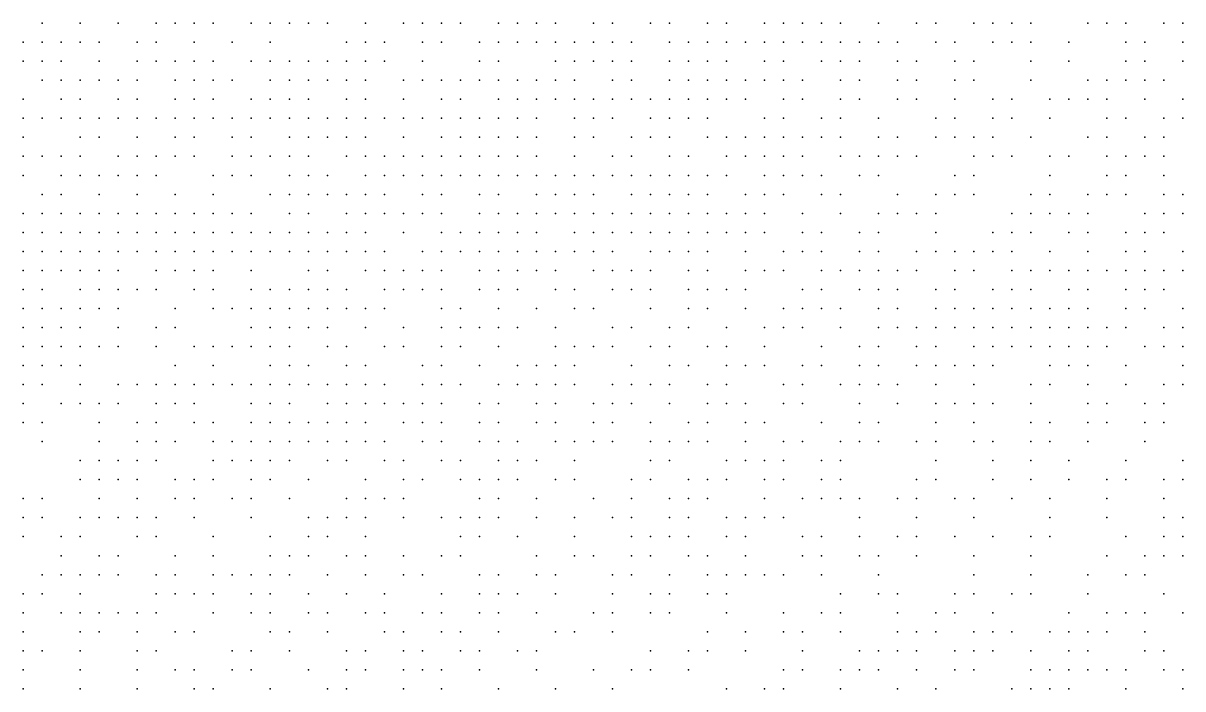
# Model space of a CAD drawing. Extents: x 429 to 793, y 817 to 1241.
# Drawn here: x 701.66 to 746.19, y 1108.61 to 1134.16 of the extents above; entities that cross this region are included whole.
import ezdxf

# ---------------------------------------------------------------- set-up
doc = ezdxf.new("R2010")
doc.units = 0

msp = doc.modelspace()

# ---------------------------------------------------------------- linework, layer by layer
for p in [(702.39, 1134.16, 232.177), (703.85, 1134.16, 231.597), (705.31, 1134.16, 230.53), (706.77, 1134.16, 230.152), (707.5, 1134.16, 229.775), (708.23, 1134.16, 229.397), (708.96, 1134.16, 228.592), (710.42, 1134.16, 228.212), (711.15, 1134.16, 227.403), (711.88, 1134.16, 227.063), (712.61, 1134.16, 226.722), (713.34, 1134.16, 226.428), (714.8, 1134.16, 225.485), (716.26, 1134.16, 224.737), (716.99, 1134.16, 224.006), (717.72, 1134.16, 223.853), (718.45, 1134.16, 223.337), (719.91, 1134.16, 222.287), (720.64, 1134.16, 221.753), (721.37, 1134.16, 221.22), (722.1, 1134.16, 220.683), (723.56, 1134.16, 219.61), (724.29, 1134.16, 219.265), (725.75, 1134.16, 217.957), (726.48, 1134.16, 217.548), (727.94, 1134.16, 216.27), (728.67, 1134.16, 215.838), (730.13, 1134.16, 214.54), (730.86, 1134.16, 213.957), (731.59, 1134.16, 213.373), (732.32, 1134.16, 212.79), (733.05, 1134.16, 212.2), (734.51, 1134.16, 210.433), (735.97, 1134.16, 209.05), (736.7, 1134.16, 208.457), (738.16, 1134.16, 206.848), (738.89, 1134.16, 206.215), (739.62, 1134.16, 205.183), (740.35, 1134.16, 204.563), (742.54, 1134.16, 201.817), (743.27, 1134.16, 200.52), (744, 1134.16, 199.88), (745.46, 1134.16, 197.67), (746.19, 1134.16, 196.607), (701.66, 1133.43, 232.538), (702.39, 1133.43, 231.98), (703.12, 1133.43, 231.788), (703.85, 1133.43, 231.255), (704.58, 1133.43, 230.892), (706.04, 1133.43, 230.177), (706.77, 1133.43, 229.823), (708.23, 1133.43, 228.903), (709.69, 1133.43, 228.165), (711.15, 1133.43, 227.357), (714.07, 1133.43, 225.87), (714.8, 1133.43, 225.495), (715.53, 1133.43, 225.12), (716.99, 1133.43, 223.897), (717.72, 1133.43, 223.538), (719.18, 1133.43, 222.707), (719.91, 1133.43, 222.089), (720.64, 1133.43, 221.64), (721.37, 1133.43, 221.153), (722.1, 1133.43, 220.785), (722.83, 1133.43, 219.958), (723.56, 1133.43, 219.567), (724.29, 1133.43, 218.876), (725.02, 1133.43, 218.574), (726.48, 1133.43, 217.125), (727.21, 1133.43, 216.699), (727.94, 1133.43, 216.273), (728.67, 1133.43, 215.842), (729.4, 1133.43, 215.12), (730.13, 1133.43, 214.567), (730.86, 1133.43, 214.003), (731.59, 1133.43, 213.286), (732.32, 1133.43, 212.406), (733.05, 1133.43, 211.928), (733.78, 1133.43, 211.497), (734.51, 1133.43, 210.643), (735.24, 1133.43, 209.847), (736.7, 1133.43, 208.667), (737.43, 1133.43, 207.48), (738.89, 1133.43, 206.26), (739.62, 1133.43, 205.417), (740.35, 1133.43, 204.177), (741.81, 1133.43, 202.913), (744, 1133.43, 200.053), (744.73, 1133.43, 198.829), (746.19, 1133.43, 196.683), (701.66, 1132.7, 232.337), (702.39, 1132.7, 231.707), (703.12, 1132.7, 231.465), (704.58, 1132.7, 230.638), (706.04, 1132.7, 229.973), (706.77, 1132.7, 229.47), (707.5, 1132.7, 229.099), (708.23, 1132.7, 228.787), (708.96, 1132.7, 228.447), (710.42, 1132.7, 227.738), (711.15, 1132.7, 227.31), (711.88, 1132.7, 226.95), (712.61, 1132.7, 226.59), (713.34, 1132.7, 226.23), (714.07, 1132.7, 225.486), (714.8, 1132.7, 225.102), (715.53, 1132.7, 224.718), (716.99, 1132.7, 223.74), (719.18, 1132.7, 222.341), (719.91, 1132.7, 221.976), (722.1, 1132.7, 220.573), (722.83, 1132.7, 220.06), (723.56, 1132.7, 219.523), (724.29, 1132.7, 218.977), (725.02, 1132.7, 218.46), (726.48, 1132.7, 217.393), (727.21, 1132.7, 216.843), (727.94, 1132.7, 216.277), (728.67, 1132.7, 215.7), (730.13, 1132.7, 214.03), (730.86, 1132.7, 213.467), (732.32, 1132.7, 212.452), (733.05, 1132.7, 211.975), (733.78, 1132.7, 211.153), (735.24, 1132.7, 209.804), (735.97, 1132.7, 209.343), (737.43, 1132.7, 207.577), (738.16, 1132.7, 207.107), (740.35, 1132.7, 204.777), (741.81, 1132.7, 203.17), (744, 1132.7, 200.32), (744.73, 1132.7, 199.096), (746.19, 1132.7, 197.057), (702.39, 1131.97, 231.123), (703.12, 1131.97, 230.813), (703.85, 1131.97, 230.95), (704.58, 1131.97, 230.435), (705.31, 1131.97, 230.123), (706.04, 1131.97, 229.62), (707.5, 1131.97, 228.982), (708.23, 1131.97, 228.67), (708.96, 1131.97, 228.33), (709.69, 1131.97, 227.99), (711.15, 1131.97, 226.726), (711.88, 1131.97, 226.792), (712.61, 1131.97, 225.967), (713.34, 1131.97, 225.45), (714.07, 1131.97, 225.276), (714.8, 1131.97, 224.892), (716.26, 1131.97, 224.057), (716.99, 1131.97, 223.583), (717.72, 1131.97, 222.953), (718.45, 1131.97, 222.48), (719.18, 1131.97, 222.228), (719.91, 1131.97, 221.507), (720.64, 1131.97, 221.02), (721.37, 1131.97, 220.661), (722.1, 1131.97, 219.993), (722.83, 1131.97, 219.48), (724.29, 1131.97, 218.673), (725.02, 1131.97, 218.302), (726.48, 1131.97, 217.073), (727.21, 1131.97, 216.28), (727.94, 1131.97, 215.862), (728.67, 1131.97, 215.173), (729.4, 1131.97, 214.62), (730.13, 1131.97, 214.197), (730.86, 1131.97, 213.493), (731.59, 1131.97, 212.93), (733.05, 1131.97, 211.79), (733.78, 1131.97, 210.65), (735.24, 1131.97, 209.887), (735.97, 1131.97, 209.002), (737.43, 1131.97, 207.673), (738.16, 1131.97, 206.735), (740.35, 1131.97, 204.523), (742.54, 1131.97, 201.93), (743.27, 1131.97, 201.3), (744, 1131.97, 200.04), (744.73, 1131.97, 199.363), (745.46, 1131.97, 197.883), (701.66, 1131.24, 231.433), (703.12, 1131.24, 230.54), (703.85, 1131.24, 230.23), (705.31, 1131.24, 229.607), (706.04, 1131.24, 229.13), (707.5, 1131.24, 228.9), (708.23, 1131.24, 227.936), (708.96, 1131.24, 227.862), (710.42, 1131.24, 226.777), (711.15, 1131.24, 226.459), (711.88, 1131.24, 226.142), (712.61, 1131.24, 225.758), (714.07, 1131.24, 225.066), (714.8, 1131.24, 224.57), (716.26, 1131.24, 223.531), (717.72, 1131.24, 222.307), (718.45, 1131.24, 222.02), (719.91, 1131.24, 221.227), (720.64, 1131.24, 220.893), (721.37, 1131.24, 220.303), (722.1, 1131.24, 219.944), (722.83, 1131.24, 219.393), (723.56, 1131.24, 219.045), (724.29, 1131.24, 218.238), (725.02, 1131.24, 217.867), (725.75, 1131.24, 217.438), (726.48, 1131.24, 216.767), (727.21, 1131.24, 216.253), (727.94, 1131.24, 215.723), (728.67, 1131.24, 215.031), (729.4, 1131.24, 214.617), (730.86, 1131.24, 213.49), (731.59, 1131.24, 212.535), (733.05, 1131.24, 211.263), (733.78, 1131.24, 210.803), (735.24, 1131.24, 209.51), (735.97, 1131.24, 208.93), (737.43, 1131.24, 207.342), (738.89, 1131.24, 205.877), (739.62, 1131.24, 205.257), (741.08, 1131.24, 203.46), (741.81, 1131.24, 202.587), (742.54, 1131.24, 202.083), (743.27, 1131.24, 201.062), (744.73, 1131.24, 199.413), (746.19, 1131.24, 196.88), (701.66, 1130.51, 231.16), (702.39, 1130.51, 230.85), (703.12, 1130.51, 229.916), (703.85, 1130.51, 229.828), (704.58, 1130.51, 229.56), (705.31, 1130.51, 229.27), (706.04, 1130.51, 228.8), (706.77, 1130.51, 228.57), (707.5, 1130.51, 228.01), (708.23, 1130.51, 227.606), (708.96, 1130.51, 227.362), (709.69, 1130.51, 226.802), (710.42, 1130.51, 226.51), (711.15, 1130.51, 226.192), (711.88, 1130.51, 225.875), (712.61, 1130.51, 225.558), (713.34, 1130.51, 224.745), (714.07, 1130.51, 224.463), (714.8, 1130.51, 223.968), (715.53, 1130.51, 223.687), (716.26, 1130.51, 223.317), (716.99, 1130.51, 222.792), (717.72, 1130.51, 222.133), (718.45, 1130.51, 221.693), (719.18, 1130.51, 221.56), (719.91, 1130.51, 220.767), (720.64, 1130.51, 220.408), (721.37, 1130.51, 220.176), (722.83, 1130.51, 219.307), (723.56, 1130.51, 218.813), (724.29, 1130.51, 218.32), (725.75, 1130.51, 217.253), (726.48, 1130.51, 216.74), (727.21, 1130.51, 216.227), (727.94, 1130.51, 215.167), (730.13, 1130.51, 213.51), (730.86, 1130.51, 212.97), (732.32, 1130.51, 212.14), (733.05, 1130.51, 211.307), (734.51, 1130.51, 210.123), (736.7, 1130.51, 207.837), (737.43, 1130.51, 206.913), (738.89, 1130.51, 205.99), (739.62, 1130.51, 205.147), (741.08, 1130.51, 203.597), (743.27, 1130.51, 201), (744, 1130.51, 199.59), (745.46, 1130.51, 198.337), (746.19, 1130.51, 197.288), (701.66, 1129.78, 230.329), (703.85, 1129.78, 229.467), (704.58, 1129.78, 229.2), (706.04, 1129.78, 227.97), (707.5, 1129.78, 227.68), (708.23, 1129.78, 227.387), (709.69, 1129.78, 226.723), (710.42, 1129.78, 225.808), (711.88, 1129.78, 225.364), (712.61, 1129.78, 224.693), (713.34, 1129.78, 224.403), (714.07, 1129.78, 224.25), (714.8, 1129.78, 223.755), (716.26, 1129.78, 223), (717.72, 1129.78, 221.96), (718.45, 1129.78, 221.52), (719.18, 1129.78, 221.08), (719.91, 1129.78, 220.64), (720.64, 1129.78, 220.167), (721.37, 1129.78, 219.693), (722.83, 1129.78, 218.809), (723.56, 1129.78, 218.398), (725.02, 1129.78, 217.227), (725.75, 1129.78, 216.713), (726.48, 1129.78, 216.2), (727.94, 1129.78, 215.14), (728.67, 1129.78, 214.61), (729.4, 1129.78, 214.07), (730.13, 1129.78, 213.53), (730.86, 1129.78, 212.99), (731.59, 1129.78, 212.443), (732.32, 1129.78, 211.35), (733.05, 1129.78, 210.89), (734.51, 1129.78, 209.623), (735.24, 1129.78, 209.053), (736.7, 1129.78, 207.903), (737.43, 1129.78, 206.98), (738.16, 1129.78, 206.077), (738.89, 1129.78, 205.62), (740.35, 1129.78, 204.303), (742.54, 1129.78, 201.783), (743.27, 1129.78, 200.57), (744.73, 1129.78, 199.14), (745.46, 1129.78, 198.077), (701.66, 1129.05, 229.912), (702.39, 1129.05, 229.375), (703.12, 1129.05, 229.108), (703.85, 1129.05, 228.84), (705.31, 1129.05, 228.053), (706.04, 1129.05, 227.577), (706.77, 1129.05, 227.32), (707.5, 1129.05, 227.057), (708.23, 1129.05, 226.615), (709.69, 1129.05, 225.87), (710.42, 1129.05, 225.488), (711.15, 1129.05, 225.258), (711.88, 1129.05, 224.42), (712.61, 1129.05, 224.13), (714.07, 1129.05, 223.55), (714.8, 1129.05, 223.26), (715.53, 1129.05, 222.827), (716.26, 1129.05, 222.167), (716.99, 1129.05, 221.733), (717.72, 1129.05, 221.347), (718.45, 1129.05, 221.187), (719.18, 1129.05, 220.853), (719.91, 1129.05, 220.45), (720.64, 1129.05, 220.003), (721.37, 1129.05, 219.53), (722.83, 1129.05, 218.235), (724.29, 1129.05, 217.62), (725.02, 1129.05, 217.13), (726.48, 1129.05, 216.103), (727.21, 1129.05, 215.26), (728.67, 1129.05, 214.543), (729.4, 1129.05, 214.017), (730.13, 1129.05, 212.937), (730.86, 1129.05, 212.513), (731.59, 1129.05, 212.143), (733.05, 1129.05, 210.767), (733.78, 1129.05, 210.237), (734.51, 1129.05, 209.68), (735.24, 1129.05, 209.11), (735.97, 1129.05, 207.97), (738.16, 1129.05, 206.163), (738.89, 1129.05, 205.583), (739.62, 1129.05, 204.407), (741.08, 1129.05, 203.097), (741.81, 1129.05, 202.513), (743.27, 1129.05, 200.71), (744, 1129.05, 199.943), (744.73, 1129.05, 198.69), (745.46, 1129.05, 198.06), (701.66, 1128.32, 229.34), (703.12, 1128.32, 228.603), (703.85, 1128.32, 228.437), (704.58, 1128.32, 228.043), (705.31, 1128.32, 227.475), (706.04, 1128.32, 227.217), (706.77, 1128.32, 226.96), (708.96, 1128.32, 225.812), (709.69, 1128.32, 225.55), (710.42, 1128.32, 225.268), (711.88, 1128.32, 223.97), (712.61, 1128.32, 223.918), (713.34, 1128.32, 223.215), (714.8, 1128.32, 222.865), (715.53, 1128.32, 222.468), (716.26, 1128.32, 221.94), (716.99, 1128.32, 221.507), (717.72, 1128.32, 221.12), (718.45, 1128.32, 220.663), (719.18, 1128.32, 220.26), (719.91, 1128.32, 219.813), (720.64, 1128.32, 219.367), (721.37, 1128.32, 218.73), (722.1, 1128.32, 218.482), (722.83, 1128.32, 217.83), (723.56, 1128.32, 217.38), (724.29, 1128.32, 216.978), (725.02, 1128.32, 216.4), (725.75, 1128.32, 215.91), (726.48, 1128.32, 215.585), (727.21, 1128.32, 214.91), (727.94, 1128.32, 214.477), (728.67, 1128.32, 213.95), (730.13, 1128.32, 212.883), (730.86, 1128.32, 212.337), (731.59, 1128.32, 211.807), (732.32, 1128.32, 211.277), (733.78, 1128.32, 209.653), (734.51, 1128.32, 209.219), (737.43, 1128.32, 206.681), (738.16, 1128.32, 206.25), (741.08, 1128.32, 203.22), (743.27, 1128.32, 200.275), (744, 1128.32, 199.457), (745.46, 1128.32, 197.822), (702.39, 1127.59, 228.2), (703.12, 1127.59, 227.63), (704.58, 1127.59, 227.115), (706.04, 1127.59, 226.6), (707.5, 1127.59, 225.873), (708.96, 1127.59, 225.04), (711.15, 1127.59, 224.027), (711.88, 1127.59, 223.468), (712.61, 1127.59, 223.17), (713.34, 1127.59, 222.82), (714.07, 1127.59, 222.47), (714.8, 1127.59, 222.107), (715.53, 1127.59, 221.743), (716.99, 1127.59, 220.683), (717.72, 1127.59, 220.877), (719.18, 1127.59, 219.687), (719.91, 1127.59, 219.303), (721.37, 1127.59, 218.567), (722.1, 1127.59, 218.143), (722.83, 1127.59, 217.693), (723.56, 1127.59, 217.243), (725.02, 1127.59, 216.263), (725.75, 1127.59, 215.803), (726.48, 1127.59, 214.83), (727.21, 1127.59, 214.33), (727.94, 1127.59, 213.995), (729.4, 1127.59, 213.357), (730.13, 1127.59, 212.3), (730.86, 1127.59, 211.77), (732.32, 1127.59, 210.82), (733.05, 1127.59, 210.147), (735.24, 1127.59, 208.5), (736.7, 1127.59, 207.115), (737.43, 1127.59, 206.257), (738.16, 1127.59, 205.819), (740.35, 1127.59, 203.39), (741.08, 1127.59, 202.76), (742.54, 1127.59, 200.99), (743.27, 1127.59, 200.415), (744, 1127.59, 199.607), (745.46, 1127.59, 197.464), (746.19, 1127.59, 196.519), (701.66, 1126.86, 228.115), (702.39, 1126.86, 227.416), (703.12, 1126.86, 227.203), (703.85, 1126.86, 227.085), (704.58, 1126.86, 226.54), (705.31, 1126.86, 226.378), (706.04, 1126.86, 225.833), (706.77, 1126.86, 225.47), (707.5, 1126.86, 224.99), (708.23, 1126.86, 224.76), (708.96, 1126.86, 224.53), (709.69, 1126.86, 224.193), (710.42, 1126.86, 223.857), (711.88, 1126.86, 222.907), (712.61, 1126.86, 222.557), (714.07, 1126.86, 222.207), (714.8, 1126.86, 221.48), (715.53, 1126.86, 221.413), (716.26, 1126.86, 220.827), (716.99, 1126.86, 220.457), (717.72, 1126.86, 220.087), (719.18, 1126.86, 219.3), (719.91, 1126.86, 219.11), (720.64, 1126.86, 218.403), (721.37, 1126.86, 217.98), (722.1, 1126.86, 217.557), (722.83, 1126.86, 217.107), (723.56, 1126.86, 216.705), (724.29, 1126.86, 216.44), (725.02, 1126.86, 215.697), (725.75, 1126.86, 215.223), (726.48, 1126.86, 214.75), (727.21, 1126.86, 214.25), (727.94, 1126.86, 213.915), (728.67, 1126.86, 213.5), (729.4, 1126.86, 212.77), (730.13, 1126.86, 212.26), (731.59, 1126.86, 211.2), (733.05, 1126.86, 209.98), (734.51, 1126.86, 208.755), (735.24, 1126.86, 207.93), (735.97, 1126.86, 207.507), (736.7, 1126.86, 206.817), (739.62, 1126.86, 203.99), (740.35, 1126.86, 202.807), (741.08, 1126.86, 202.376), (741.81, 1126.86, 201.898), (742.54, 1126.86, 200.59), (744.73, 1126.86, 198.513), (745.46, 1126.86, 197.737), (746.19, 1126.86, 196.477), (701.66, 1126.13, 226.989), (702.39, 1126.13, 226.35), (703.12, 1126.13, 226.777), (703.85, 1126.13, 225.9), (704.58, 1126.13, 225.675), (705.31, 1126.13, 225.45), (706.04, 1126.13, 224.967), (706.77, 1126.13, 224.485), (707.5, 1126.13, 224.508), (708.23, 1126.13, 224.025), (708.96, 1126.13, 223.52), (709.69, 1126.13, 223.52), (710.42, 1126.13, 223.37), (711.15, 1126.13, 223.07), (711.88, 1126.13, 222.307), (712.61, 1126.13, 222.293), (713.34, 1126.13, 221.68), (714.07, 1126.13, 221.58), (714.8, 1126.13, 220.96), (716.26, 1126.13, 220.277), (717.72, 1126.13, 219.86), (718.45, 1126.13, 219.49), (719.18, 1126.13, 219.073), (719.91, 1126.13, 218.657), (720.64, 1126.13, 218.24), (721.37, 1126.13, 217.817), (722.83, 1126.13, 216.97), (723.56, 1126.13, 216.51), (724.29, 1126.13, 216.05), (725.02, 1126.13, 215.59), (725.75, 1126.13, 215.117), (726.48, 1126.13, 214.643), (727.21, 1126.13, 214.17), (727.94, 1126.13, 213.157), (728.67, 1126.13, 212.65), (729.4, 1126.13, 212.14), (730.13, 1126.13, 212.2), (731.59, 1126.13, 210.74), (732.32, 1126.13, 210.077), (733.78, 1126.13, 208.993), (734.51, 1126.13, 208.447), (736.7, 1126.13, 206.662), (738.89, 1126.13, 204.56), (739.62, 1126.13, 203.453), (740.35, 1126.13, 202.853), (741.81, 1126.13, 201.15), (742.54, 1126.13, 200.537), (744, 1126.13, 198.774), (744.73, 1126.13, 198.242), (745.46, 1126.13, 197.26), (701.66, 1125.4, 226.457), (702.39, 1125.4, 225.927), (703.12, 1125.4, 225.577), (703.85, 1125.4, 225.651), (704.58, 1125.4, 224.878), (705.31, 1125.4, 224.683), (706.04, 1125.4, 224.488), (706.77, 1125.4, 224.293), (707.5, 1125.4, 224.003), (708.23, 1125.4, 223.52), (708.96, 1125.4, 223.22), (709.69, 1125.4, 222.92), (710.42, 1125.4, 222.62), (711.15, 1125.4, 222.309), (711.88, 1125.4, 221.687), (712.61, 1125.4, 221.4), (713.34, 1125.4, 221.22), (714.07, 1125.4, 221.013), (714.8, 1125.4, 220.553), (715.53, 1125.4, 220.347), (716.99, 1125.4, 219.63), (717.72, 1125.4, 219.263), (718.45, 1125.4, 219.03), (719.18, 1125.4, 218.307), (719.91, 1125.4, 218.043), (720.64, 1125.4, 217.711), (721.37, 1125.4, 217.575), (722.1, 1125.4, 216.797), (722.83, 1125.4, 216.508), (723.56, 1125.4, 215.739), (724.29, 1125.4, 215.433), (725.75, 1125.4, 214.55), (726.48, 1125.4, 214.037), (727.21, 1125.4, 213.705), (727.94, 1125.4, 213.353), (729.4, 1125.4, 212.299), (730.86, 1125.4, 211.12), (731.59, 1125.4, 210.583), (732.32, 1125.4, 210.047), (733.78, 1125.4, 208.417), (734.51, 1125.4, 208.302), (735.97, 1125.4, 206.79), (736.7, 1125.4, 206.247), (737.43, 1125.4, 205.415), (738.16, 1125.4, 204.989), (738.89, 1125.4, 204.149), (739.62, 1125.4, 203.457), (741.08, 1125.4, 201.787), (742.54, 1125.4, 199.923), (744, 1125.4, 198.68), (744.73, 1125.4, 197.347), (746.19, 1125.4, 195.982), (701.66, 1124.67, 225.61), (702.39, 1124.67, 225.503), (703.12, 1124.67, 225.154), (703.85, 1124.67, 224.69), (704.58, 1124.67, 224.495), (705.31, 1124.67, 224.3), (706.77, 1124.67, 223.372), (707.5, 1124.67, 223.19), (708.23, 1124.67, 222.913), (708.96, 1124.67, 222.613), (710.42, 1124.67, 222.313), (712.61, 1124.67, 221.12), (713.34, 1124.67, 220.787), (714.8, 1124.67, 220.093), (715.53, 1124.67, 219.723), (716.26, 1124.67, 219.7), (716.99, 1124.67, 219.037), (717.72, 1124.67, 218.65), (719.18, 1124.67, 218.263), (719.91, 1124.67, 217.847), (720.64, 1124.67, 217.423), (721.37, 1124.67, 217.023), (722.1, 1124.67, 216.623), (723.56, 1124.67, 215.737), (724.29, 1124.67, 215.277), (725.02, 1124.67, 214.803), (725.75, 1124.67, 214.353), (727.21, 1124.67, 213.24), (727.94, 1124.67, 212.888), (729.4, 1124.67, 211.596), (730.13, 1124.67, 211.517), (730.86, 1124.67, 210.658), (732.32, 1124.67, 209.43), (733.05, 1124.67, 208.65), (733.78, 1124.67, 208.337), (734.51, 1124.67, 207.425), (735.24, 1124.67, 207.327), (735.97, 1124.67, 206.635), (737.43, 1124.67, 205.133), (738.16, 1124.67, 204.567), (739.62, 1124.67, 202.98), (740.35, 1124.67, 202.413), (741.08, 1124.67, 201.3), (741.81, 1124.67, 200.857), (742.54, 1124.67, 200.003), (743.27, 1124.67, 199.39), (744, 1124.67, 198.143), (744.73, 1124.67, 197.433), (745.46, 1124.67, 196.82), (746.19, 1124.67, 195.587), (701.66, 1123.94, 224.713), (702.39, 1123.94, 224.533), (703.85, 1123.94, 224.213), (704.58, 1123.94, 223.953), (705.31, 1123.94, 223.347), (706.04, 1123.94, 223.39), (706.77, 1123.94, 222.86), (708.23, 1123.94, 222.583), (708.96, 1123.94, 222.307), (710.42, 1123.94, 221.413), (711.15, 1123.94, 221.127), (711.88, 1123.94, 220.84), (712.61, 1123.94, 220.507), (713.34, 1123.94, 220.173), (714.07, 1123.94, 219.84), (715.53, 1123.94, 219.497), (716.26, 1123.94, 219.153), (716.99, 1123.94, 218.81), (717.72, 1123.94, 218.423), (719.18, 1123.94, 217.65), (719.91, 1123.94, 217.25), (720.64, 1123.94, 216.85), (722.1, 1123.94, 216.007), (722.83, 1123.94, 215.563), (724.29, 1123.94, 214.93), (725.02, 1123.94, 214.22), (725.75, 1123.94, 213.77), (727.21, 1123.94, 212.93), (727.94, 1123.94, 212.423), (728.67, 1123.94, 212.072), (729.4, 1123.94, 211.42), (731.59, 1123.94, 209.887), (732.32, 1123.94, 209), (733.78, 1123.94, 207.81), (734.51, 1123.94, 207.277), (735.24, 1123.94, 206.585), (736.7, 1123.94, 205.38), (737.43, 1123.94, 204.57), (738.89, 1123.94, 203.537), (739.62, 1123.94, 202.493), (740.35, 1123.94, 201.927), (741.81, 1123.94, 200.415), (742.54, 1123.94, 199.46), (744, 1123.94, 198.004), (744.73, 1123.94, 197.52), (745.46, 1123.94, 196.293), (701.66, 1123.21, 224.167), (702.39, 1123.21, 223.987), (703.12, 1123.21, 223.867), (703.85, 1123.21, 223.26), (704.58, 1123.21, 223.303), (705.31, 1123.21, 222.895), (707.5, 1123.21, 222.253), (708.96, 1123.21, 221.7), (709.69, 1123.21, 221.13), (710.42, 1123.21, 220.843), (711.15, 1123.21, 220.557), (711.88, 1123.21, 220.527), (712.61, 1123.21, 220.213), (713.34, 1123.21, 219.89), (714.07, 1123.21, 219.58), (714.8, 1123.21, 219.41), (715.53, 1123.21, 219.21), (717.72, 1123.21, 218.162), (718.45, 1123.21, 217.443), (719.91, 1123.21, 216.958), (721.37, 1123.21, 216.267), (722.83, 1123.21, 215.38), (723.56, 1123.21, 214.957), (725.75, 1123.21, 213.419), (727.21, 1123.21, 212.797), (727.94, 1123.21, 212.31), (729.4, 1123.21, 211.323), (730.86, 1123.21, 209.79), (731.59, 1123.21, 209.732), (732.32, 1123.21, 208.92), (733.05, 1123.21, 208.277), (734.51, 1123.21, 207.217), (735.24, 1123.21, 206.683), (736.7, 1123.21, 205.33), (737.43, 1123.21, 204.537), (738.16, 1123.21, 204.145), (738.89, 1123.21, 202.97), (739.62, 1123.21, 202.613), (740.35, 1123.21, 201.967), (741.08, 1123.21, 200.827), (741.81, 1123.21, 200.213), (742.54, 1123.21, 199.53), (744, 1123.21, 198.071), (744.73, 1123.21, 197.143), (746.19, 1123.21, 195.275), (701.66, 1122.48, 223.8), (702.39, 1122.48, 223.62), (703.12, 1122.48, 222.91), (703.85, 1122.48, 222.738), (705.31, 1122.48, 222.437), (706.77, 1122.48, 221.893), (707.5, 1122.48, 221.64), (710.42, 1122.48, 220.56), (711.15, 1122.48, 220.273), (711.88, 1122.48, 220.243), (712.61, 1122.48, 219.63), (713.34, 1122.48, 219.32), (714.8, 1122.48, 218.98), (716.26, 1122.48, 218.35), (717.72, 1122.48, 217.6), (718.45, 1122.48, 217.237), (719.18, 1122.48, 216.86), (719.91, 1122.48, 216.775), (720.64, 1122.48, 216.521), (722.1, 1122.48, 215.432), (724.29, 1122.48, 214.523), (725.02, 1122.48, 213.924), (726.48, 1122.48, 213.069), (727.21, 1122.48, 212.18), (728.67, 1122.48, 211.513), (730.13, 1122.48, 210.412), (730.86, 1122.48, 209.575), (731.59, 1122.48, 209.27), (733.05, 1122.48, 208.217), (734.51, 1122.48, 206.623), (735.24, 1122.48, 206.09), (735.97, 1122.48, 205.71), (736.7, 1122.48, 205.043), (737.43, 1122.48, 204.503), (738.16, 1122.48, 203.72), (738.89, 1122.48, 202.92), (739.62, 1122.48, 202.155), (740.35, 1122.48, 201.383), (741.08, 1122.48, 200.79), (741.81, 1122.48, 200.051), (742.54, 1122.48, 199.121), (743.27, 1122.48, 198.347), (744, 1122.48, 197.653), (745.46, 1122.48, 195.827), (746.19, 1122.48, 195.14), (701.66, 1121.75, 222.728), (702.39, 1121.75, 222.56), (703.12, 1121.75, 222.388), (703.85, 1121.75, 222.215), (704.58, 1121.75, 222.1), (705.31, 1121.75, 221.857), (706.77, 1121.75, 221.58), (708.23, 1121.75, 221.073), (708.96, 1121.75, 220.503), (709.69, 1121.75, 220.247), (710.42, 1121.75, 219.99), (711.15, 1121.75, 219.96), (711.88, 1121.75, 219.37), (713.34, 1121.75, 219.06), (714.07, 1121.75, 218.747), (715.53, 1121.75, 218.55), (716.26, 1121.75, 218.026), (717.72, 1121.75, 217.03), (718.45, 1121.75, 216.653), (719.91, 1121.75, 216.337), (722.1, 1121.75, 215.217), (722.83, 1121.75, 214.793), (723.56, 1121.75, 214.36), (724.29, 1121.75, 213.927), (725.75, 1121.75, 212.99), (726.48, 1121.75, 212.52), (727.94, 1121.75, 211.573), (728.67, 1121.75, 211.097), (730.13, 1121.75, 209.88), (732.32, 1121.75, 208.37), (733.78, 1121.75, 206.853), (734.51, 1121.75, 206.55), (735.97, 1121.75, 205.55), (736.7, 1121.75, 204.47), (738.16, 1121.75, 203.295), (738.89, 1121.75, 202.512), (739.62, 1121.75, 201.86), (740.35, 1121.75, 201.327), (741.08, 1121.75, 200.465), (741.81, 1121.75, 199.563), (742.54, 1121.75, 198.642), (743.27, 1121.75, 198.163), (744.73, 1121.75, 196.507), (745.46, 1121.75, 195.213), (746.19, 1121.75, 194.6), (701.66, 1121.02, 222.378), (702.39, 1121.02, 222.21), (703.12, 1121.02, 222.038), (703.85, 1121.02, 221.865), (707.5, 1121.02, 220.467), (708.96, 1121.02, 219.953), (711.15, 1121.02, 219.423), (711.88, 1121.02, 219.113), (712.61, 1121.02, 218.803), (714.07, 1121.02, 218.188), (714.8, 1121.02, 217.877), (716.99, 1121.02, 217.246), (717.72, 1121.02, 216.803), (719.18, 1121.02, 216.05), (720.64, 1121.02, 215.477), (721.37, 1121.02, 215.168), (722.1, 1121.02, 214.899), (722.83, 1121.02, 214.293), (725.02, 1121.02, 212.86), (726.48, 1121.02, 211.92), (727.21, 1121.02, 211.443), (728.67, 1121.02, 210.945), (729.4, 1121.02, 210.185), (730.13, 1121.02, 209.583), (731.59, 1121.02, 208.577), (732.32, 1121.02, 208.07), (733.78, 1121.02, 207.198), (734.51, 1121.02, 206.027), (735.97, 1121.02, 204.804), (736.7, 1121.02, 204.413), (737.43, 1121.02, 203.642), (738.16, 1121.02, 202.87), (738.89, 1121.02, 202.337), (741.08, 1121.02, 200.14), (741.81, 1121.02, 199.527), (742.54, 1121.02, 198.605), (744, 1121.02, 197.27), (746.19, 1121.02, 194.673), (701.66, 1120.29, 221.877), (702.39, 1120.29, 221.605), (703.85, 1120.29, 221.417), (705.31, 1120.29, 220.66), (706.04, 1120.29, 220.427), (706.77, 1120.29, 220.173), (707.5, 1120.29, 220.195), (708.23, 1120.29, 219.924), (708.96, 1120.29, 219.677), (709.69, 1120.29, 219.437), (710.42, 1120.29, 219.147), (711.15, 1120.29, 218.857), (711.88, 1120.29, 218.547), (712.61, 1120.29, 218.513), (713.34, 1120.29, 218.233), (714.07, 1120.29, 217.933), (714.8, 1120.29, 217.633), (715.53, 1120.29, 217.287), (716.99, 1120.29, 217.019), (717.72, 1120.29, 216.487), (718.45, 1120.29, 216.08), (719.91, 1120.29, 215.697), (720.64, 1120.29, 215.283), (721.37, 1120.29, 214.706), (722.1, 1120.29, 214.437), (722.83, 1120.29, 213.955), (724.29, 1120.29, 213.147), (725.02, 1120.29, 212.85), (725.75, 1120.29, 212.54), (726.48, 1120.29, 211.75), (727.94, 1120.29, 210.72), (728.67, 1120.29, 210.49), (730.86, 1120.29, 208.99), (731.59, 1120.29, 207.977), (733.05, 1120.29, 207.125), (733.78, 1120.29, 206.487), (734.51, 1120.29, 205.963), (735.24, 1120.29, 205.43), (736.7, 1120.29, 203.999), (738.16, 1120.29, 202.803), (740.35, 1120.29, 200.804), (741.08, 1120.29, 200.083), (742.54, 1120.29, 198.29), (744, 1120.29, 196.52), (745.46, 1120.29, 194.99), (746.19, 1120.29, 194.08), (701.66, 1119.56, 221.543), (703.12, 1119.56, 220.79), (703.85, 1119.56, 220.58), (704.58, 1119.56, 220.347), (705.31, 1119.56, 220.113), (706.77, 1119.56, 219.88), (707.5, 1119.56, 219.902), (708.23, 1119.56, 219.4), (710.42, 1119.56, 218.87), (711.15, 1119.56, 218.58), (711.88, 1119.56, 218.29), (713.34, 1119.56, 217.69), (714.07, 1119.56, 217.39), (714.8, 1119.56, 217.043), (715.53, 1119.56, 216.697), (716.26, 1119.56, 216.793), (716.99, 1119.56, 216.35), (717.72, 1119.56, 216.26), (719.18, 1119.56, 215.493), (719.91, 1119.56, 215.08), (721.37, 1119.56, 214.243), (722.1, 1119.56, 213.906), (723.56, 1119.56, 212.963), (724.29, 1119.56, 212.507), (725.02, 1119.56, 212.37), (726.48, 1119.56, 211.35), (727.94, 1119.56, 210.797), (728.67, 1119.56, 209.833), (729.4, 1119.56, 209.505), (730.86, 1119.56, 208.414), (731.59, 1119.56, 208.152), (733.78, 1119.56, 206.423), (735.24, 1119.56, 204.833), (736.7, 1119.56, 203.943), (737.43, 1119.56, 203.28), (738.16, 1119.56, 202.187), (738.89, 1119.56, 201.945), (740.35, 1119.56, 200.255), (742.54, 1119.56, 198.133), (743.27, 1119.56, 197.24), (744.73, 1119.56, 195.455), (745.46, 1119.56, 194.7), (701.66, 1118.83, 220.683), (702.39, 1118.83, 220.473), (704.58, 1118.83, 220.313), (706.04, 1118.83, 219.58), (706.77, 1118.83, 219.357), (708.23, 1118.83, 219.117), (708.96, 1118.83, 218.877), (710.42, 1118.83, 218.298), (711.15, 1118.83, 218.02), (711.88, 1118.83, 217.872), (712.61, 1118.83, 217.712), (713.34, 1118.83, 217.551), (714.07, 1118.83, 217.133), (714.8, 1118.83, 217.079), (716.26, 1118.83, 216.11), (716.99, 1118.83, 215.915), (717.72, 1118.83, 215.707), (719.18, 1118.83, 215.29), (719.91, 1118.83, 214.877), (721.37, 1118.83, 214.05), (722.1, 1118.83, 213.627), (723.56, 1118.83, 212.78), (724.29, 1118.83, 212.323), (725.75, 1118.83, 211.41), (727.21, 1118.83, 210.637), (727.94, 1118.83, 210.17), (729.4, 1118.83, 209.177), (730.13, 1118.83, 208.677), (732.32, 1118.83, 206.803), (733.78, 1118.83, 205.757), (734.51, 1118.83, 205.028), (736.7, 1118.83, 203.422), (738.16, 1118.83, 202.12), (740.35, 1118.83, 199.947), (741.08, 1118.83, 198.807), (742.54, 1118.83, 197.66), (743.27, 1118.83, 196.76), (744.73, 1118.83, 195.022), (745.46, 1118.83, 194.12), (702.39, 1118.1, 220.157), (704.58, 1118.1, 219.497), (706.04, 1118.1, 219.28), (706.77, 1118.1, 219.057), (707.5, 1118.1, 218.833), (708.96, 1118.1, 218.306), (709.69, 1118.1, 218.302), (710.42, 1118.1, 218.027), (711.15, 1118.1, 217.75), (711.88, 1118.1, 217.463), (712.61, 1118.1, 217.455), (713.34, 1118.1, 216.877), (714.07, 1118.1, 216.823), (714.8, 1118.1, 216.512), (715.53, 1118.1, 216.458), (716.99, 1118.1, 215.53), (717.72, 1118.1, 215.272), (719.18, 1118.1, 214.725), (719.91, 1118.1, 214.274), (720.64, 1118.1, 213.833), (722.1, 1118.1, 212.847), (722.83, 1118.1, 212.58), (723.56, 1118.1, 212.188), (724.29, 1118.1, 211.995), (725.75, 1118.1, 210.927), (726.48, 1118.1, 210.943), (727.21, 1118.1, 210.477), (727.94, 1118.1, 209.593), (729.4, 1118.1, 208.52), (730.86, 1118.1, 207.52), (731.59, 1118.1, 207.17), (733.05, 1118.1, 206.137), (733.78, 1118.1, 205.613), (734.51, 1118.1, 204.885), (735.97, 1118.1, 203.63), (736.7, 1118.1, 202.919), (738.16, 1118.1, 201.782), (738.89, 1118.1, 200.897), (740.35, 1118.1, 199.33), (741.08, 1118.1, 198.753), (742.54, 1118.1, 197.18), (744.73, 1118.1, 194.574), (703.85, 1117.37, 219.413), (704.58, 1117.37, 219.197), (705.31, 1117.37, 218.98), (706.04, 1117.37, 218.757), (706.77, 1117.37, 218.533), (708.96, 1117.37, 218.033), (709.69, 1117.37, 217.757), (710.42, 1117.37, 217.48), (711.15, 1117.37, 217.201), (711.88, 1117.37, 216.907), (713.34, 1117.37, 216.62), (714.07, 1117.37, 216.566), (715.53, 1117.37, 215.63), (716.26, 1117.37, 215.29), (717.72, 1117.37, 215.19), (718.45, 1117.37, 214.837), (719.91, 1117.37, 214.02), (720.64, 1117.37, 213.617), (721.37, 1117.37, 213.21), (722.83, 1117.37, 212.38), (725.75, 1117.37, 210.767), (726.48, 1117.37, 210.139), (728.67, 1117.37, 209.177), (729.4, 1117.37, 208.35), (730.13, 1117.37, 207.685), (730.86, 1117.37, 207.353), (732.32, 1117.37, 206.16), (733.05, 1117.37, 205.47), (736.7, 1117.37, 202.417), (738.89, 1117.37, 200.343), (740.35, 1117.37, 199.217), (741.81, 1117.37, 197.6), (744, 1117.37, 194.727), (746.19, 1117.37, 192.39), (703.85, 1116.64, 218.907), (704.58, 1116.64, 218.69), (705.31, 1116.64, 218.44), (706.04, 1116.64, 218.48), (707.5, 1116.64, 218.037), (708.23, 1116.64, 217.767), (708.96, 1116.64, 217.49), (710.42, 1116.64, 217.213), (711.15, 1116.64, 216.923), (712.61, 1116.64, 216.367), (714.8, 1116.64, 215.815), (716.26, 1116.64, 215.022), (716.99, 1116.64, 214.95), (718.45, 1116.64, 214.207), (719.18, 1116.64, 213.803), (719.91, 1116.64, 213.4), (720.64, 1116.64, 213.036), (722.1, 1116.64, 212.18), (722.83, 1116.64, 211.987), (725.02, 1116.64, 211.03), (725.75, 1116.64, 210.577), (727.21, 1116.64, 209.24), (727.94, 1116.64, 209), (728.67, 1116.64, 208.18), (730.13, 1116.64, 207.515), (730.86, 1116.64, 206.85), (732.32, 1116.64, 205.817), (733.05, 1116.64, 205.313), (735.97, 1116.64, 202.83), (736.7, 1116.64, 202.29), (738.89, 1116.64, 200.22), (740.35, 1116.64, 198.643), (741.81, 1116.64, 197.5), (743.27, 1116.64, 195.419), (744, 1116.64, 194.958), (745.46, 1116.64, 192.977), (746.19, 1116.64, 191.81), (701.66, 1115.91, 218.73), (702.39, 1115.91, 218.523), (704.58, 1115.91, 218.4), (706.04, 1115.91, 217.97), (707.5, 1115.91, 217.763), (708.23, 1115.91, 217.493), (709.69, 1115.91, 216.947), (710.42, 1115.91, 216.66), (711.88, 1115.91, 216.113), (714.07, 1115.91, 215.565), (714.8, 1115.91, 215.13), (715.53, 1115.91, 215.076), (716.26, 1115.91, 214.718), (719.18, 1115.91, 213.407), (719.91, 1115.91, 213.163), (721.37, 1115.91, 212.35), (723.56, 1115.91, 211.117), (725.02, 1115.91, 210.442), (726.48, 1115.91, 209.48), (727.21, 1115.91, 208.99), (727.94, 1115.91, 208.5), (730.13, 1115.91, 207.18), (731.59, 1115.91, 206.163), (732.32, 1115.91, 205.157), (733.05, 1115.91, 204.65), (733.78, 1115.91, 204.475), (735.24, 1115.91, 202.885), (735.97, 1115.91, 202.587), (737.43, 1115.91, 201.025), (738.16, 1115.91, 200.65), (739.62, 1115.91, 198.99), (741.08, 1115.91, 197.4), (743.27, 1115.91, 195.326), (745.46, 1115.91, 192.337), (701.66, 1115.18, 218.482), (702.39, 1115.18, 218.234), (703.85, 1115.18, 217.817), (704.58, 1115.18, 217.62), (705.31, 1115.18, 217.413), (706.04, 1115.18, 217.207), (706.77, 1115.18, 217.49), (708.23, 1115.18, 216.95), (710.42, 1115.18, 216.407), (712.61, 1115.18, 215.533), (713.34, 1115.18, 215.207), (714.07, 1115.18, 214.88), (714.8, 1115.18, 214.826), (716.26, 1115.18, 213.87), (717.72, 1115.18, 213.723), (718.45, 1115.18, 213.33), (719.18, 1115.18, 212.927), (719.91, 1115.18, 212.562), (721.37, 1115.18, 211.713), (722.83, 1115.18, 211.165), (724.29, 1115.18, 210.61), (725.02, 1115.18, 209.815), (726.48, 1115.18, 208.948), (727.21, 1115.18, 208.635), (728.67, 1115.18, 207.58), (729.4, 1115.18, 207.15), (730.13, 1115.18, 206.51), (730.86, 1115.18, 206.007), (733.78, 1115.18, 203.978), (735.97, 1115.18, 202.003), (738.16, 1115.18, 200.06), (741.08, 1115.18, 197.3), (743.27, 1115.18, 194.467), (745.46, 1115.18, 191.878), (746.19, 1115.18, 190.59), (701.66, 1114.45, 217.924), (703.12, 1114.45, 217.523), (703.85, 1114.45, 217.327), (706.04, 1114.45, 216.923), (706.77, 1114.45, 216.931), (708.96, 1114.45, 216.41), (711.15, 1114.45, 215.6), (712.61, 1114.45, 215.26), (713.34, 1114.45, 214.947), (714.8, 1114.45, 214.438), (718.45, 1114.45, 213.083), (719.18, 1114.45, 212.69), (720.64, 1114.45, 211.883), (722.83, 1114.45, 210.657), (725.02, 1114.45, 209.477), (725.75, 1114.45, 209.027), (726.48, 1114.45, 208.543), (727.21, 1114.45, 208.06), (728.67, 1114.45, 207.36), (729.4, 1114.45, 206.79), (731.59, 1114.45, 204.793), (732.32, 1114.45, 204.568), (733.78, 1114.45, 203.48), (735.24, 1114.45, 202.215), (735.97, 1114.45, 201.317), (737.43, 1114.45, 200.37), (738.89, 1114.45, 198.73), (740.35, 1114.45, 197.573), (741.08, 1114.45, 196.725), (744, 1114.45, 193.454), (745.46, 1114.45, 191.643), (746.19, 1114.45, 190.51), (703.12, 1113.72, 217.23), (704.58, 1113.72, 216.837), (705.31, 1113.72, 216.64), (707.5, 1113.72, 216.127), (708.96, 1113.72, 215.877), (711.15, 1113.72, 215.34), (711.88, 1113.72, 215.013), (712.61, 1113.72, 214.687), (714.07, 1113.72, 214.03), (714.8, 1113.72, 213.995), (716.26, 1113.72, 212.97), (717.72, 1113.72, 212.83), (718.45, 1113.72, 212.44), (721.37, 1113.72, 210.848), (722.83, 1113.72, 209.91), (723.56, 1113.72, 210.15), (725.02, 1113.72, 209.078), (725.75, 1113.72, 208.378), (727.21, 1113.72, 207.35), (727.94, 1113.72, 207.14), (729.4, 1113.72, 206.097), (731.59, 1113.72, 204.587), (732.32, 1113.72, 204.362), (733.78, 1113.72, 202.925), (734.51, 1113.72, 202.015), (735.97, 1113.72, 201.402), (738.16, 1113.72, 199.143), (740.35, 1113.72, 197.06), (743.27, 1113.72, 193.361), (744.73, 1113.72, 192.14), (745.46, 1113.72, 191.023), (746.19, 1113.72, 189.94), (702.39, 1112.99, 216.923), (703.12, 1112.99, 216.699), (703.85, 1112.99, 216.475), (704.58, 1112.99, 216.557), (705.31, 1112.99, 216.343), (706.77, 1112.99, 215.84), (707.5, 1112.99, 215.583), (708.96, 1112.99, 215.607), (709.69, 1112.99, 215.343), (710.42, 1112.99, 215.08), (711.15, 1112.99, 214.753), (711.88, 1112.99, 214.45), (713.34, 1112.99, 214.1), (714.8, 1112.99, 213.553), (716.26, 1112.99, 213.005), (716.99, 1112.99, 212.58), (719.18, 1112.99, 211.797), (719.91, 1112.99, 211.403), (721.37, 1112.99, 210.557), (722.1, 1112.99, 210.113), (724.29, 1112.99, 208.842), (725.02, 1112.99, 208.563), (726.48, 1112.99, 207.597), (727.94, 1112.99, 206.515), (728.67, 1112.99, 206.377), (729.4, 1112.99, 205.89), (730.13, 1112.99, 205.387), (730.86, 1112.99, 204.38), (732.32, 1112.99, 203.353), (734.51, 1112.99, 201.815), (738.16, 1112.99, 198.417), (740.35, 1112.99, 196.39), (742.54, 1112.99, 194.115), (744, 1112.99, 192.07), (744.73, 1112.99, 191.52), (701.66, 1112.26, 216.31), (702.39, 1112.26, 216.123), (703.85, 1112.26, 216.233), (706.77, 1112.26, 215.553), (707.5, 1112.26, 215.297), (708.23, 1112.26, 215.314), (708.96, 1112.26, 215.045), (710.42, 1112.26, 214.8), (711.15, 1112.26, 214.473), (712.61, 1112.26, 213.82), (714.07, 1112.26, 213.465), (715.53, 1112.26, 212.61), (717.72, 1112.26, 211.94), (719.18, 1112.26, 211.153), (719.91, 1112.26, 210.76), (720.64, 1112.26, 210.317), (722.1, 1112.26, 209.43), (724.29, 1112.26, 208.327), (725.75, 1112.26, 207.72), (726.48, 1112.26, 206.903), (727.94, 1112.26, 206.305), (728.67, 1112.26, 205.68), (733.05, 1112.26, 202.84), (734.51, 1112.26, 201.26), (735.24, 1112.26, 200.2), (737.43, 1112.26, 198.777), (738.16, 1112.26, 197.773), (739.62, 1112.26, 196.223), (740.35, 1112.26, 195.865), (742.54, 1112.26, 192.947), (745.46, 1112.26, 189.827), (701.66, 1111.53, 215.987), (703.12, 1111.53, 215.623), (703.85, 1111.53, 215.437), (704.58, 1111.53, 215.75), (705.31, 1111.53, 215.503), (706.04, 1111.53, 215.257), (706.77, 1111.53, 215.01), (708.96, 1111.53, 214.497), (710.42, 1111.53, 214.193), (711.15, 1111.53, 213.867), (712.61, 1111.53, 213.222), (713.34, 1111.53, 213.21), (714.8, 1111.53, 212.55), (715.53, 1111.53, 212.163), (716.99, 1111.53, 211.887), (717.72, 1111.53, 211.299), (719.18, 1111.53, 210.877), (719.91, 1111.53, 210.48), (721.37, 1111.53, 209.693), (723.56, 1111.53, 208.537), (724.29, 1111.53, 208.09), (725.75, 1111.53, 207.15), (726.48, 1111.53, 206.207), (728.67, 1111.53, 205.47), (730.86, 1111.53, 203.44), (732.32, 1111.53, 202.413), (733.05, 1111.53, 201.73), (735.24, 1111.53, 200.365), (736.7, 1111.53, 199.13), (737.43, 1111.53, 198.05), (738.89, 1111.53, 196.42), (741.81, 1111.53, 193.3), (743.27, 1111.53, 191.733), (744, 1111.53, 190.975), (744.73, 1111.53, 190.25), (746.19, 1111.53, 188.173), (701.66, 1110.8, 215.487), (703.85, 1110.8, 215.123), (704.58, 1110.8, 215.173), (706.04, 1110.8, 214.943), (707.5, 1110.8, 214.467), (708.23, 1110.8, 214.21), (711.15, 1110.8, 213.29), (711.88, 1110.8, 213.26), (713.34, 1110.8, 212.6), (715.53, 1110.8, 211.497), (716.26, 1110.8, 211.61), (717.72, 1110.8, 211.023), (718.45, 1110.8, 210.597), (719.91, 1110.8, 209.76), (722.1, 1110.8, 208.749), (722.83, 1110.8, 208.345), (724.29, 1110.8, 207.527), (727.94, 1110.8, 205.26), (729.4, 1110.8, 204.247), (730.86, 1110.8, 202.713), (731.59, 1110.8, 202.745), (733.05, 1110.8, 201.367), (735.24, 1110.8, 199.27), (735.97, 1110.8, 199.015), (736.7, 1110.8, 198.39), (738.16, 1110.8, 197.143), (738.89, 1110.8, 195.967), (739.62, 1110.8, 195.513), (741.08, 1110.8, 193.69), (741.81, 1110.8, 193.14), (742.54, 1110.8, 191.6), (743.27, 1110.8, 191.288), (744.73, 1110.8, 189.395), (701.66, 1110.07, 215.163), (702.39, 1110.07, 214.987), (703.85, 1110.07, 214.573), (706.04, 1110.07, 214.403), (706.77, 1110.07, 214.163), (709.69, 1110.07, 213.34), (710.42, 1110.07, 213.32), (711.88, 1110.07, 212.36), (714.07, 1110.07, 211.987), (714.8, 1110.07, 211.265), (716.26, 1110.07, 210.823), (716.99, 1110.07, 210.6), (718.45, 1110.07, 210.147), (719.18, 1110.07, 209.519), (720.64, 1110.07, 208.6), (721.37, 1110.07, 208.473), (725.75, 1110.07, 205.695), (727.21, 1110.07, 204.693), (727.94, 1110.07, 204.477), (729.4, 1110.07, 203.463), (731.59, 1110.07, 201.617), (733.78, 1110.07, 200.183), (734.51, 1110.07, 199.593), (735.24, 1110.07, 198.815), (735.97, 1110.07, 198.2), (737.43, 1110.07, 197.133), (738.16, 1110.07, 196.053), (738.89, 1110.07, 195.783), (740.35, 1110.07, 194.077), (741.81, 1110.07, 192.288), (742.54, 1110.07, 191.463), (744.73, 1110.07, 189.295), (745.46, 1110.07, 187.775), (701.66, 1109.34, 214.64), (703.85, 1109.34, 214.313), (706.04, 1109.34, 213.855), (707.5, 1109.34, 213.62), (708.23, 1109.34, 213.38), (709.69, 1109.34, 212.727), (710.42, 1109.34, 212.4), (712.61, 1109.34, 212.033), (714.07, 1109.34, 211.342), (714.8, 1109.34, 210.927), (716.26, 1109.34, 210.143), (716.99, 1109.34, 210.09), (717.72, 1109.34, 209.863), (719.18, 1109.34, 209.236), (721.37, 1109.34, 208.043), (723.56, 1109.34, 206.824), (725.02, 1109.34, 205.84), (725.75, 1109.34, 205.363), (727.21, 1109.34, 204.41), (730.86, 1109.34, 201.66), (731.59, 1109.34, 201.153), (733.05, 1109.34, 200.383), (733.78, 1109.34, 199.337), (734.51, 1109.34, 198.827), (735.97, 1109.34, 198.01), (737.43, 1109.34, 196.407), (738.16, 1109.34, 195.337), (740.35, 1109.34, 193.363), (741.08, 1109.34, 192.813), (741.81, 1109.34, 191.327), (742.54, 1109.34, 190.597), (743.27, 1109.34, 189.837), (744, 1109.34, 189.09), (745.46, 1109.34, 186.9), (746.19, 1109.34, 186.21), (701.66, 1108.61, 214.17), (703.85, 1108.61, 213.817), (706.04, 1108.61, 213.34), (708.23, 1108.61, 213.12), (708.96, 1108.61, 212.95), (711.15, 1108.61, 212.093), (713.34, 1108.61, 211.42), (714.07, 1108.61, 211.03), (716.26, 1108.61, 209.857), (717.72, 1108.61, 209.58), (719.91, 1108.61, 208.02), (722.1, 1108.61, 206.663), (724.29, 1108.61, 206.017), (728.67, 1108.61, 202.91), (730.13, 1108.61, 201.897), (730.86, 1108.61, 200.94), (733.05, 1108.61, 199.67), (735.24, 1108.61, 197.915), (736.7, 1108.61, 196.315), (739.62, 1108.61, 193.808), (740.35, 1108.61, 192.65), (741.08, 1108.61, 192.163), (741.81, 1108.61, 191.19), (744, 1108.61, 188.27), (746.19, 1108.61, 185.45)]:
    msp.add_point(p)

doc.saveas('drawing.dxf')
